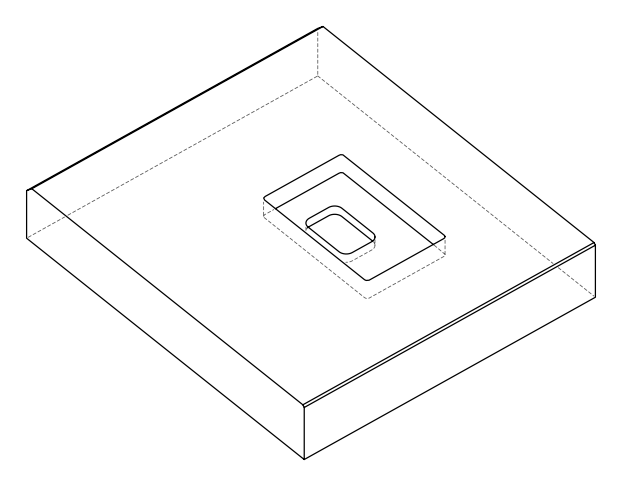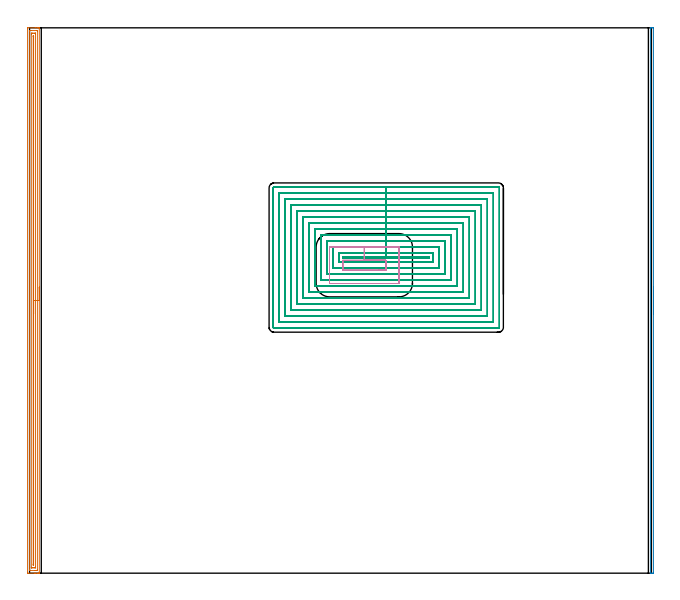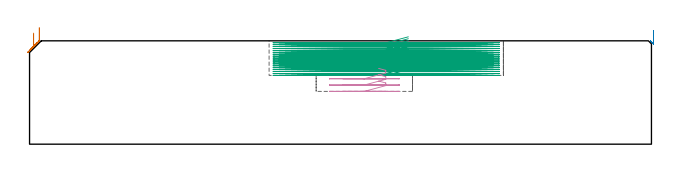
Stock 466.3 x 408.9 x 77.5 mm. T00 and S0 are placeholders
(PLAN: 4 operations, 2 tool changes, 179.1 min)
(1 AREA_MILL | FG_CHAMFER_SURFACE | UGT0205_001 | 13.25 min | 15834 mm3)
(2 AREA_MILL_1 | FG_CHAMFER_SURFACE_1 | UGT0205_001 | 3.42 min | 1081 mm3)
(3 MILL_RECTANGULAR_POCKET | POCKET_RECTANGULAR_STRAIGHT | NXT0201_008 | Follow Part, ap 1.5, ae 75% | 160.52 min | 508918 mm3)
(4 MILL_RECTANGULAR_POCKET_1 | POCKET_RECTANGULAR_STRAIGHT_1 | UGT0201_104 | Follow Part, ap 5, ae 75% | 1.87 min | 40031 mm3)
(TOOL UGT0205_001 | Chamfer Mill 20 x 3 x 45 deg. | D20 FL50 Z2)
(TOOL NXT0201_008 | ENDMILL 6mm [2P460-0600-NA 1630] | D6 FL26 Z6)
(TOOL UGT0201_104 | End Mill 20 mm | D20 FL22 Z2)
(OP 1 AREA_MILL)
G17 G21 G94 G90
T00 M6
G54
G17 G0 G90 X7.3 Y214.45 S1061 M3
G43 Z87.5 H0
G94 G1 Y214.412 Z86.628 F250.
Y214.298 Z85.763
Y214.109 Z84.912
Y213.847 Z84.08
Y213.513 Z83.274
Y213.11 Z82.5
Y212.641 Z81.764
Y212.11 Z81.072
Y211.521 Z80.429
Y210.878 Z79.839
Y210.186 Z79.308
Y209.45 Z78.84
Y208.676 Z78.437
Y207.87 Z78.103
Y207.038 Z77.841
Y206.186 Z77.652
Y205.322 Z77.538
Y204.45 Z77.5
Y0.18
X7.301 Y0.004 Z77.492
Y0.002 Z77.491
X6.948 Y0. Z77.148
X6.689 Z76.889
X5.982 Z76.177
X4.747 Z74.944
X4.221 Z74.415
X3.604 Z73.799
X-1.062 Y0.001 Z69.135
X-1.285 Y0.004 Z68.912
X-1.492 Y0.01 Z68.706
X-1.496 Y0.186 Z68.702
X-1.499 Y0.627 Z68.701
Y408.273
X-1.496 Y408.714 Z68.702
X-1.492 Y408.89 Z68.706
X-1.062 Y408.9 Z69.135
X4.221 Z74.415
X5.628 Z75.824
X5.982 Z76.177
X6.689 Z76.889
X6.948 Z77.148
X7.301 Y408.898 Z77.491
Y408.896 Z77.492
X7.3 Y408.72 Z77.5
Y204.45
X5.886 Z76.086
X5.885 Y2.513 Z76.085
X5.884 Y2.414 Z76.084
X5.879 Y2.026 Z76.079
X5.502 Y2.008 Z75.702
X5.101 Y2.003 Z75.301
X4.629 Y2. Z74.829
X4.221 Z74.421
X0.226 Z70.426
X0.008 Y2.001 Z70.208
X-0.026 Y2.003 Z70.174
X-0.06 Y2.009 Z70.14
X-0.079 Y2.014 Z70.121
X-0.08 Y2.041 Z70.12
X-0.085 Y2.316 Z70.115
Y406.387
X-0.084 Y406.485 Z70.116
X-0.079 Y406.874 Z70.121
X0.298 Y406.892 Z70.498
X0.699 Y406.897 Z70.899
X1.171 Y406.9 Z71.371
X5.792 Y406.899 Z75.992
X5.826 Y406.897 Z76.026
X5.86 Y406.891 Z76.06
X5.879 Y406.886 Z76.079
X5.88 Y406.859 Z76.08
X5.885 Y406.584 Z76.085
X5.886 Y204.45 Z76.086
X4.471 Z74.671
Y4.842
X4.469 Y4.202 Z74.669
X4.467 Y4.076 Z74.667
X4.465 Y4.02 Z74.665
X4.412 Y4.008 Z74.612
X4.221 Y4.005 Z74.421
X3.539 Y4. Z73.739
X3.34 Z73.54
X2.46 Z72.66
X1.778 Y4.001 Z71.978
X1.579 Y4.004 Z71.779
X1.38 Y4.01 Z71.58
X1.335 Y4.014 Z71.535
X1.333 Y4.05 Z71.533
X1.33 Y4.118 Z71.53
X1.329 Y4.202 Z71.529
X1.328 Y4.457 Z71.528
X1.329 Y404.058 Z71.529
X1.331 Y404.698 Z71.531
X1.333 Y404.824 Z71.533
X1.335 Y404.88 Z71.535
X1.388 Y404.892 Z71.588
X1.579 Y404.895 Z71.779
X2.261 Y404.9 Z72.461
X2.46 Z72.66
X3.34 Z73.54
X4.022 Y404.899 Z74.222
X4.221 Y404.896 Z74.421
X4.42 Y404.89 Z74.62
X4.465 Y404.886 Z74.665
X4.467 Y404.85 Z74.667
X4.47 Y404.782 Z74.67
X4.471 Y404.698 Z74.671
Y404.443
Y204.45
X3.057 Z73.257
Y6.565
X3.056 Y6.279 Z73.256
X3.053 Y6.118 Z73.253
X3.05 Y6.02 Z73.25
X3.007 Y6.01 Z73.207
X2.9 Y6.008 Z73.1
X2.793 Y6.01 Z72.993
X2.749 Y6.02 Z72.949
X2.747 Y6.118 Z72.947
X2.744 Y6.278 Z72.944
X2.743 Y6.597 Z72.943
Y6.884
Y402.303
X2.744 Y402.621 Z72.944
X2.747 Y402.782 Z72.947
X2.749 Y402.88 Z72.949
X2.793 Y402.89 Z72.993
X2.9 Y402.892 Z73.1
X3.007 Y402.89 Z73.207
X3.05 Y402.88 Z73.25
X3.053 Y402.782 Z73.253
X3.056 Y402.622 Z73.256
X3.057 Y402.303 Z73.257
Y402.016
Y204.45
Y203.578 Z73.295
Y202.713 Z73.409
Y201.862 Z73.598
Y201.03 Z73.86
Y200.224 Z74.194
Y199.45 Z74.597
Y198.714 Z75.066
Y198.022 Z75.597
Y197.379 Z76.186
Y196.79 Z76.829
Y196.258 Z77.522
Y195.79 Z78.257
Y195.387 Z79.031
Y195.053 Z79.837
Y194.791 Z80.669
Y194.602 Z81.521
Y194.488 Z82.386
Y194.45 Z83.257
G0 Z87.5
M5
M2
(OP 2 AREA_MILL_1)
G17 G21 G94 G90
T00 M6
G54
G17 G0 G90 X467.8 Y214.45 S1061 M3
G43 Z87.5 H0
Z85.2
G94 G1 Y214.412 Z84.328 F250.
Y214.298 Z83.464
Y214.109 Z82.612
Y213.847 Z81.78
Y213.513 Z80.974
Y213.11 Z80.2
Y212.642 Z79.464
Y212.11 Z78.772
Y211.521 Z78.129
Y210.878 Z77.54
Y210.186 Z77.008
Y209.45 Z76.54
Y208.676 Z76.137
Y207.87 Z75.803
Y207.038 Z75.541
Y206.186 Z75.352
Y205.322 Z75.238
Y204.45 Z75.2
Y0.627
X467.799 Y0.323 Z75.201
X467.794 Y0.038 Z75.203
X467.791 Y0.005 Z75.205
X467.519 Y0. Z75.477
X466.999 Z75.997
X466.65 Z76.345
X465.951 Z77.048
X465.726 Z77.274
X465.613 Z77.379
X465.591 Y0.001 Z77.4
X465.503 Y0.01 Z77.488
X465.5 Y0.18 Z77.5
Y408.72
X465.503 Y408.89 Z77.488
X465.611 Y408.897 Z77.381
X465.726 Y408.9 Z77.274
X465.951 Z77.048
X466.65 Z76.345
X466.999 Z75.997
X467.519 Y408.898 Z75.477
X467.791 Y408.895 Z75.205
X467.794 Y408.862 Z75.203
X467.8 Y408.576 Z75.2
Y204.45
Y203.578 Z75.238
Y202.713 Z75.352
Y201.862 Z75.541
Y201.03 Z75.803
Y200.224 Z76.137
Y199.45 Z76.54
Y198.714 Z77.008
Y198.022 Z77.54
Y197.379 Z78.129
Y196.79 Z78.772
Y196.258 Z79.464
Y195.79 Z80.2
Y195.387 Z80.974
Y195.053 Z81.78
Y194.791 Z82.612
Y194.602 Z83.464
Y194.488 Z84.328
Y194.45 Z85.2
G0 Z87.5
M5
M2
(OP 3 MILL_RECTANGULAR_POCKET)
G17 G21 G94 G90
T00 M6
G54
G17 G0 G90 X284.016 Y237.1 S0 M3
G43 Z87.5 H1
Z80.5
G94 G1 X267.45 Z76.061 F250.
X235.1 F500.
Y236.2
X299.8
Y237.1
X267.45
Y240.1
X232.1
Y233.2
X302.8
Y240.1
X267.45
Y244.6
X227.6
Y228.7
X307.3
Y244.6
X267.45
Y249.1
X223.1
Y224.2
X311.8
Y249.1
X267.45
Y253.6
X218.6
Y219.7
X316.3
Y253.6
X267.45
Y258.1
X214.1
Y215.2
X320.8
Y258.1
X267.45
Y262.6
X209.6
Y210.7
X325.3
Y262.6
X267.45
Y267.1
X205.1
Y206.2
X329.8
Y267.1
X267.45
Y271.6
X200.6
Y201.7
X334.3
Y271.6
X267.45
Y276.1
X196.1
Y197.2
X338.8
Y276.1
X267.45
Y280.6
X191.6
Y192.7
X343.3
Y280.6
X267.45
Y285.1
X187.1
Y188.2
X347.8
Y285.1
X267.45
Y289.6
X183.3
G3 X182.6 Y288.9 R0.7
G1 Y184.4
G3 X183.3 Y183.7 R0.7
G1 X351.6
G3 X352.3 Y184.4 R0.7
G1 Y288.9
G3 X351.6 Y289.6 R0.7
G1 X267.45
X266.45
G0 X284.016 Y237.1 Z79.061
G1 X267.45 Z74.622 F250.
X235.1 F500.
Y236.2
X299.8
Y237.1
X267.45
Y240.1
X232.1
Y233.2
X302.8
Y240.1
X267.45
Y244.6
X227.6
Y228.7
X307.3
Y244.6
X267.45
Y249.1
X223.1
Y224.2
X311.8
Y249.1
X267.45
Y253.6
X218.6
Y219.7
X316.3
Y253.6
X267.45
Y258.1
X214.1
Y215.2
X320.8
Y258.1
X267.45
Y262.6
X209.6
Y210.7
X325.3
Y262.6
X267.45
Y267.1
X205.1
Y206.2
X329.8
Y267.1
X267.45
Y271.6
X200.6
Y201.7
X334.3
Y271.6
X267.45
Y276.1
X196.1
Y197.2
X338.8
Y276.1
X267.45
Y280.6
X191.6
Y192.7
X343.3
Y280.6
X267.45
Y285.1
X187.1
Y188.2
X347.8
Y285.1
X267.45
Y289.6
X183.3
G3 X182.6 Y288.9 R0.7
G1 Y184.4
G3 X183.3 Y183.7 R0.7
G1 X351.6
G3 X352.3 Y184.4 R0.7
G1 Y288.9
G3 X351.6 Y289.6 R0.7
G1 X267.45
X266.45
G0 X284.016 Y237.1 Z77.622
G1 X267.45 Z73.183 F250.
X235.1 F500.
Y236.2
X299.8
Y237.1
X267.45
Y240.1
X232.1
Y233.2
X302.8
Y240.1
X267.45
Y244.6
X227.6
Y228.7
X307.3
Y244.6
X267.45
Y249.1
X223.1
Y224.2
X311.8
Y249.1
X267.45
Y253.6
X218.6
Y219.7
X316.3
Y253.6
X267.45
Y258.1
X214.1
Y215.2
X320.8
Y258.1
X267.45
Y262.6
X209.6
Y210.7
X325.3
Y262.6
X267.45
Y267.1
X205.1
Y206.2
X329.8
Y267.1
X267.45
Y271.6
X200.6
Y201.7
X334.3
Y271.6
X267.45
Y276.1
X196.1
Y197.2
X338.8
Y276.1
X267.45
Y280.6
X191.6
Y192.7
X343.3
Y280.6
X267.45
Y285.1
X187.1
Y188.2
X347.8
Y285.1
X267.45
Y289.6
X183.3
G3 X182.6 Y288.9 R0.7
G1 Y184.4
G3 X183.3 Y183.7 R0.7
G1 X351.6
G3 X352.3 Y184.4 R0.7
G1 Y288.9
G3 X351.6 Y289.6 R0.7
G1 X267.45
X266.45
G0 X284.016 Y237.1 Z76.183
G1 X267.45 Z71.744 F250.
X235.1 F500.
Y236.2
X299.8
Y237.1
X267.45
Y240.1
X232.1
Y233.2
X302.8
Y240.1
X267.45
Y244.6
X227.6
Y228.7
X307.3
Y244.6
X267.45
Y249.1
X223.1
Y224.2
X311.8
Y249.1
X267.45
Y253.6
X218.6
Y219.7
X316.3
Y253.6
X267.45
Y258.1
X214.1
Y215.2
X320.8
Y258.1
X267.45
Y262.6
X209.6
Y210.7
X325.3
Y262.6
X267.45
Y267.1
X205.1
Y206.2
X329.8
Y267.1
X267.45
Y271.6
X200.6
Y201.7
X334.3
Y271.6
X267.45
Y276.1
X196.1
Y197.2
X338.8
Y276.1
X267.45
Y280.6
X191.6
Y192.7
X343.3
Y280.6
X267.45
Y285.1
X187.1
Y188.2
X347.8
Y285.1
X267.45
Y289.6
X183.3
G3 X182.6 Y288.9 R0.7
G1 Y184.4
G3 X183.3 Y183.7 R0.7
G1 X351.6
G3 X352.3 Y184.4 R0.7
G1 Y288.9
G3 X351.6 Y289.6 R0.7
G1 X267.45
X266.45
G0 X284.016 Y237.1 Z74.744
G1 X267.45 Z70.305 F250.
X235.1 F500.
Y236.2
X299.8
Y237.1
X267.45
Y240.1
X232.1
Y233.2
X302.8
Y240.1
X267.45
Y244.6
X227.6
Y228.7
X307.3
Y244.6
X267.45
Y249.1
X223.1
Y224.2
X311.8
Y249.1
X267.45
Y253.6
X218.6
Y219.7
X316.3
Y253.6
X267.45
Y258.1
X214.1
Y215.2
X320.8
Y258.1
X267.45
Y262.6
X209.6
Y210.7
X325.3
Y262.6
X267.45
Y267.1
X205.1
Y206.2
X329.8
Y267.1
X267.45
Y271.6
X200.6
Y201.7
X334.3
Y271.6
X267.45
Y276.1
X196.1
Y197.2
X338.8
Y276.1
X267.45
Y280.6
X191.6
Y192.7
X343.3
Y280.6
X267.45
Y285.1
X187.1
Y188.2
X347.8
Y285.1
X267.45
Y289.6
X183.3
G3 X182.6 Y288.9 R0.7
G1 Y184.4
G3 X183.3 Y183.7 R0.7
G1 X351.6
G3 X352.3 Y184.4 R0.7
G1 Y288.9
G3 X351.6 Y289.6 R0.7
G1 X267.45
X266.45
G0 X284.016 Y237.1 Z73.305
G1 X267.45 Z68.867 F250.
X235.1 F500.
Y236.2
X299.8
Y237.1
X267.45
Y240.1
X232.1
Y233.2
X302.8
Y240.1
X267.45
Y244.6
X227.6
Y228.7
X307.3
Y244.6
X267.45
Y249.1
X223.1
Y224.2
X311.8
Y249.1
X267.45
Y253.6
X218.6
Y219.7
X316.3
Y253.6
X267.45
Y258.1
X214.1
Y215.2
X320.8
Y258.1
X267.45
Y262.6
X209.6
Y210.7
X325.3
Y262.6
X267.45
Y267.1
X205.1
Y206.2
X329.8
Y267.1
X267.45
Y271.6
X200.6
Y201.7
X334.3
Y271.6
X267.45
Y276.1
X196.1
Y197.2
X338.8
Y276.1
X267.45
Y280.6
X191.6
Y192.7
X343.3
Y280.6
X267.45
Y285.1
X187.1
Y188.2
X347.8
Y285.1
X267.45
Y289.6
X183.3
G3 X182.6 Y288.9 R0.7
G1 Y184.4
G3 X183.3 Y183.7 R0.7
G1 X351.6
G3 X352.3 Y184.4 R0.7
G1 Y288.9
G3 X351.6 Y289.6 R0.7
G1 X267.45
X266.45
G0 X284.016 Y237.1 Z71.867
G1 X267.45 Z67.428 F250.
X235.1 F500.
Y236.2
X299.8
Y237.1
X267.45
Y240.1
X232.1
Y233.2
X302.8
Y240.1
X267.45
Y244.6
X227.6
Y228.7
X307.3
Y244.6
X267.45
Y249.1
X223.1
Y224.2
X311.8
Y249.1
X267.45
Y253.6
X218.6
Y219.7
X316.3
Y253.6
X267.45
Y258.1
X214.1
Y215.2
X320.8
Y258.1
X267.45
Y262.6
X209.6
Y210.7
X325.3
Y262.6
X267.45
Y267.1
X205.1
Y206.2
X329.8
Y267.1
X267.45
Y271.6
X200.6
Y201.7
X334.3
Y271.6
X267.45
Y276.1
X196.1
Y197.2
X338.8
Y276.1
X267.45
Y280.6
X191.6
Y192.7
X343.3
Y280.6
X267.45
Y285.1
X187.1
Y188.2
X347.8
Y285.1
X267.45
Y289.6
X183.3
G3 X182.6 Y288.9 R0.7
G1 Y184.4
G3 X183.3 Y183.7 R0.7
G1 X351.6
G3 X352.3 Y184.4 R0.7
G1 Y288.9
G3 X351.6 Y289.6 R0.7
G1 X267.45
X266.45
G0 X284.016 Y237.1 Z70.428
G1 X267.45 Z65.989 F250.
X235.1 F500.
Y236.2
X299.8
Y237.1
X267.45
Y240.1
X232.1
Y233.2
X302.8
Y240.1
X267.45
Y244.6
X227.6
Y228.7
X307.3
Y244.6
X267.45
Y249.1
X223.1
Y224.2
X311.8
Y249.1
X267.45
Y253.6
X218.6
Y219.7
X316.3
Y253.6
X267.45
Y258.1
X214.1
Y215.2
X320.8
Y258.1
X267.45
Y262.6
X209.6
Y210.7
X325.3
Y262.6
X267.45
Y267.1
X205.1
Y206.2
X329.8
Y267.1
X267.45
Y271.6
X200.6
Y201.7
X334.3
Y271.6
X267.45
Y276.1
X196.1
Y197.2
X338.8
Y276.1
X267.45
Y280.6
X191.6
Y192.7
X343.3
Y280.6
X267.45
Y285.1
X187.1
Y188.2
X347.8
Y285.1
X267.45
Y289.6
X183.3
G3 X182.6 Y288.9 R0.7
G1 Y184.4
G3 X183.3 Y183.7 R0.7
G1 X351.6
G3 X352.3 Y184.4 R0.7
G1 Y288.9
G3 X351.6 Y289.6 R0.7
G1 X267.45
X266.45
G0 X284.016 Y237.1 Z68.989
G1 X267.45 Z64.55 F250.
X235.1 F500.
Y236.2
X299.8
Y237.1
X267.45
Y240.1
X232.1
Y233.2
X302.8
Y240.1
X267.45
Y244.6
X227.6
Y228.7
X307.3
Y244.6
X267.45
Y249.1
X223.1
Y224.2
X311.8
Y249.1
X267.45
Y253.6
X218.6
Y219.7
X316.3
Y253.6
X267.45
Y258.1
X214.1
Y215.2
X320.8
Y258.1
X267.45
Y262.6
X209.6
Y210.7
X325.3
Y262.6
X267.45
Y267.1
X205.1
Y206.2
X329.8
Y267.1
X267.45
Y271.6
X200.6
Y201.7
X334.3
Y271.6
X267.45
Y276.1
X196.1
Y197.2
X338.8
Y276.1
X267.45
Y280.6
X191.6
Y192.7
X343.3
Y280.6
X267.45
Y285.1
X187.1
Y188.2
X347.8
Y285.1
X267.45
Y289.6
X183.3
G3 X182.6 Y288.9 R0.7
G1 Y184.4
G3 X183.3 Y183.7 R0.7
G1 X351.6
G3 X352.3 Y184.4 R0.7
G1 Y288.9
G3 X351.6 Y289.6 R0.7
G1 X267.45
X266.45
G0 X284.016 Y237.1 Z67.55
G1 X267.45 Z63.111 F250.
X235.1 F500.
Y236.2
X299.8
Y237.1
X267.45
Y240.1
X232.1
Y233.2
X302.8
Y240.1
X267.45
Y244.6
X227.6
Y228.7
X307.3
Y244.6
X267.45
Y249.1
X223.1
Y224.2
X311.8
Y249.1
X267.45
Y253.6
X218.6
Y219.7
X316.3
Y253.6
X267.45
Y258.1
X214.1
Y215.2
X320.8
Y258.1
X267.45
Y262.6
X209.6
Y210.7
X325.3
Y262.6
X267.45
Y267.1
X205.1
Y206.2
X329.8
Y267.1
X267.45
Y271.6
X200.6
Y201.7
X334.3
Y271.6
X267.45
Y276.1
X196.1
Y197.2
X338.8
Y276.1
X267.45
Y280.6
X191.6
Y192.7
X343.3
Y280.6
X267.45
Y285.1
X187.1
Y188.2
X347.8
Y285.1
X267.45
Y289.6
X183.3
G3 X182.6 Y288.9 R0.7
G1 Y184.4
G3 X183.3 Y183.7 R0.7
G1 X351.6
G3 X352.3 Y184.4 R0.7
G1 Y288.9
G3 X351.6 Y289.6 R0.7
G1 X267.45
X266.45
G0 X284.016 Y237.1 Z66.111
G1 X267.45 Z61.672 F250.
X235.1 F500.
Y236.2
X299.8
Y237.1
X267.45
Y240.1
X232.1
Y233.2
X302.8
Y240.1
X267.45
Y244.6
X227.6
Y228.7
X307.3
Y244.6
X267.45
Y249.1
X223.1
Y224.2
X311.8
Y249.1
X267.45
Y253.6
X218.6
Y219.7
X316.3
Y253.6
X267.45
Y258.1
X214.1
Y215.2
X320.8
Y258.1
X267.45
Y262.6
X209.6
Y210.7
X325.3
Y262.6
X267.45
Y267.1
X205.1
Y206.2
X329.8
Y267.1
X267.45
Y271.6
X200.6
Y201.7
X334.3
Y271.6
X267.45
Y276.1
X196.1
Y197.2
X338.8
Y276.1
X267.45
Y280.6
X191.6
Y192.7
X343.3
Y280.6
X267.45
Y285.1
X187.1
Y188.2
X347.8
Y285.1
X267.45
Y289.6
X183.3
G3 X182.6 Y288.9 R0.7
G1 Y184.4
G3 X183.3 Y183.7 R0.7
G1 X351.6
G3 X352.3 Y184.4 R0.7
G1 Y288.9
G3 X351.6 Y289.6 R0.7
G1 X267.45
X266.45
G0 X284.016 Y237.1 Z64.672
G1 X267.45 Z60.233 F250.
X235.1 F500.
Y236.2
X299.8
Y237.1
X267.45
Y240.1
X232.1
Y233.2
X302.8
Y240.1
X267.45
Y244.6
X227.6
Y228.7
X307.3
Y244.6
X267.45
Y249.1
X223.1
Y224.2
X311.8
Y249.1
X267.45
Y253.6
X218.6
Y219.7
X316.3
Y253.6
X267.45
Y258.1
X214.1
Y215.2
X320.8
Y258.1
X267.45
Y262.6
X209.6
Y210.7
X325.3
Y262.6
X267.45
Y267.1
X205.1
Y206.2
X329.8
Y267.1
X267.45
Y271.6
X200.6
Y201.7
X334.3
Y271.6
X267.45
Y276.1
X196.1
Y197.2
X338.8
Y276.1
X267.45
Y280.6
X191.6
Y192.7
X343.3
Y280.6
X267.45
Y285.1
X187.1
Y188.2
X347.8
Y285.1
X267.45
Y289.6
X183.3
G3 X182.6 Y288.9 R0.7
G1 Y184.4
G3 X183.3 Y183.7 R0.7
G1 X351.6
G3 X352.3 Y184.4 R0.7
G1 Y288.9
G3 X351.6 Y289.6 R0.7
G1 X267.45
X266.45
G0 X284.016 Y237.1 Z63.233
G1 X267.45 Z58.794 F250.
X235.1 F500.
Y236.2
X299.8
Y237.1
X267.45
Y240.1
X232.1
Y233.2
X302.8
Y240.1
X267.45
Y244.6
X227.6
Y228.7
X307.3
Y244.6
X267.45
Y249.1
X223.1
Y224.2
X311.8
Y249.1
X267.45
Y253.6
X218.6
Y219.7
X316.3
Y253.6
X267.45
Y258.1
X214.1
Y215.2
X320.8
Y258.1
X267.45
Y262.6
X209.6
Y210.7
X325.3
Y262.6
X267.45
Y267.1
X205.1
Y206.2
X329.8
Y267.1
X267.45
Y271.6
X200.6
Y201.7
X334.3
Y271.6
X267.45
Y276.1
X196.1
Y197.2
X338.8
Y276.1
X267.45
Y280.6
X191.6
Y192.7
X343.3
Y280.6
X267.45
Y285.1
X187.1
Y188.2
X347.8
Y285.1
X267.45
Y289.6
X183.3
G3 X182.6 Y288.9 R0.7
G1 Y184.4
G3 X183.3 Y183.7 R0.7
G1 X351.6
G3 X352.3 Y184.4 R0.7
G1 Y288.9
G3 X351.6 Y289.6 R0.7
G1 X267.45
X266.45
G0 X284.016 Y237.1 Z61.794
G1 X267.45 Z57.356 F250.
X235.1 F500.
Y236.2
X299.8
Y237.1
X267.45
Y240.1
X232.1
Y233.2
X302.8
Y240.1
X267.45
Y244.6
X227.6
Y228.7
X307.3
Y244.6
X267.45
Y249.1
X223.1
Y224.2
X311.8
Y249.1
X267.45
Y253.6
X218.6
Y219.7
X316.3
Y253.6
X267.45
Y258.1
X214.1
Y215.2
X320.8
Y258.1
X267.45
Y262.6
X209.6
Y210.7
X325.3
Y262.6
X267.45
Y267.1
X205.1
Y206.2
X329.8
Y267.1
X267.45
Y271.6
X200.6
Y201.7
X334.3
Y271.6
X267.45
Y276.1
X196.1
Y197.2
X338.8
Y276.1
X267.45
Y280.6
X191.6
Y192.7
X343.3
Y280.6
X267.45
Y285.1
X187.1
Y188.2
X347.8
Y285.1
X267.45
Y289.6
X183.3
G3 X182.6 Y288.9 R0.7
G1 Y184.4
G3 X183.3 Y183.7 R0.7
G1 X351.6
G3 X352.3 Y184.4 R0.7
G1 Y288.9
G3 X351.6 Y289.6 R0.7
G1 X267.45
X266.45
G0 X284.016 Y237.1 Z60.356
G1 X267.45 Z55.917 F250.
X235.1 F500.
Y236.2
X299.8
Y237.1
X267.45
Y240.1
X232.1
Y233.2
X302.8
Y240.1
X267.45
Y244.6
X227.6
Y228.7
X307.3
Y244.6
X267.45
Y249.1
X223.1
Y224.2
X311.8
Y249.1
X267.45
Y253.6
X218.6
Y219.7
X316.3
Y253.6
X267.45
Y258.1
X214.1
Y215.2
X320.8
Y258.1
X267.45
Y262.6
X209.6
Y210.7
X325.3
Y262.6
X267.45
Y267.1
X205.1
Y206.2
X329.8
Y267.1
X267.45
Y271.6
X200.6
Y201.7
X334.3
Y271.6
X267.45
Y276.1
X196.1
Y197.2
X338.8
Y276.1
X267.45
Y280.6
X191.6
Y192.7
X343.3
Y280.6
X267.45
Y285.1
X187.1
Y188.2
X347.8
Y285.1
X267.45
Y289.6
X183.3
G3 X182.6 Y288.9 R0.7
G1 Y184.4
G3 X183.3 Y183.7 R0.7
G1 X351.6
G3 X352.3 Y184.4 R0.7
G1 Y288.9
G3 X351.6 Y289.6 R0.7
G1 X267.45
X266.45
G0 X284.016 Y237.1 Z58.917
G1 X267.45 Z54.478 F250.
X235.1 F500.
Y236.2
X299.8
Y237.1
X267.45
Y240.1
X232.1
Y233.2
X302.8
Y240.1
X267.45
Y244.6
X227.6
Y228.7
X307.3
Y244.6
X267.45
Y249.1
X223.1
Y224.2
X311.8
Y249.1
X267.45
Y253.6
X218.6
Y219.7
X316.3
Y253.6
X267.45
Y258.1
X214.1
Y215.2
X320.8
Y258.1
X267.45
Y262.6
X209.6
Y210.7
X325.3
Y262.6
X267.45
Y267.1
X205.1
Y206.2
X329.8
Y267.1
X267.45
Y271.6
X200.6
Y201.7
X334.3
Y271.6
X267.45
Y276.1
X196.1
Y197.2
X338.8
Y276.1
X267.45
Y280.6
X191.6
Y192.7
X343.3
Y280.6
X267.45
Y285.1
X187.1
Y188.2
X347.8
Y285.1
X267.45
Y289.6
X183.3
G3 X182.6 Y288.9 R0.7
G1 Y184.4
G3 X183.3 Y183.7 R0.7
G1 X351.6
G3 X352.3 Y184.4 R0.7
G1 Y288.9
G3 X351.6 Y289.6 R0.7
G1 X267.45
X266.45
G0 X284.016 Y237.1 Z57.478
G1 X267.45 Z53.039 F250.
X235.1 F500.
Y236.2
X299.8
Y237.1
X267.45
Y240.1
X232.1
Y233.2
X302.8
Y240.1
X267.45
Y244.6
X227.6
Y228.7
X307.3
Y244.6
X267.45
Y249.1
X223.1
Y224.2
X311.8
Y249.1
X267.45
Y253.6
X218.6
Y219.7
X316.3
Y253.6
X267.45
Y258.1
X214.1
Y215.2
X320.8
Y258.1
X267.45
Y262.6
X209.6
Y210.7
X325.3
Y262.6
X267.45
Y267.1
X205.1
Y206.2
X329.8
Y267.1
X267.45
Y271.6
X200.6
Y201.7
X334.3
Y271.6
X267.45
Y276.1
X196.1
Y197.2
X338.8
Y276.1
X267.45
Y280.6
X191.6
Y192.7
X343.3
Y280.6
X267.45
Y285.1
X187.1
Y188.2
X347.8
Y285.1
X267.45
Y289.6
X183.3
G3 X182.6 Y288.9 R0.7
G1 Y184.4
G3 X183.3 Y183.7 R0.7
G1 X351.6
G3 X352.3 Y184.4 R0.7
G1 Y288.9
G3 X351.6 Y289.6 R0.7
G1 X267.45
X266.45
G0 X284.016 Y237.1 Z56.039
G1 X267.45 Z51.6 F250.
X235.1 F500.
Y236.2
X299.8
Y237.1
X267.45
Y240.1
X232.1
Y233.2
X302.8
Y240.1
X267.45
Y244.6
X227.6
Y228.7
X307.3
Y244.6
X267.45
Y249.1
X223.1
Y224.2
X311.8
Y249.1
X267.45
Y253.6
X218.6
Y219.7
X316.3
Y253.6
X267.45
Y258.1
X214.1
Y215.2
X320.8
Y258.1
X267.45
Y262.6
X209.6
Y210.7
X325.3
Y262.6
X267.45
Y267.1
X205.1
Y206.2
X329.8
Y267.1
X267.45
Y271.6
X200.6
Y201.7
X334.3
Y271.6
X267.45
Y276.1
X196.1
Y197.2
X338.8
Y276.1
X267.45
Y280.6
X191.6
Y192.7
X343.3
Y280.6
X267.45
Y285.1
X187.1
Y188.2
X347.8
Y285.1
X267.45
Y289.6
X183.3
G3 X182.6 Y288.9 R0.7
G1 Y184.4
G3 X183.3 Y183.7 R0.7
G1 X351.6
G3 X352.3 Y184.4 R0.7
G1 Y288.9
G3 X351.6 Y289.6 R0.7
G1 X267.45
X266.45
G0 Z87.5
M5
M2
(OP 4 MILL_RECTANGULAR_POCKET_1)
G17 G21 G94 G90
T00 M6
G54
G17 G0 G90 X261.723 Y227.2 S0 M3
G43 Z87.5 H0
Z56.812
G94 G1 X267.1 Z55.372 F250.
Y234.6 Z53.389
X251. Z49.075
X234.9 F500.
Y227.2
X267.1
Y234.6
X251.
Y244.6
X225.
X224.945 Y244.595
X224.905 Y244.555
X224.9 Y244.5
Y217.3
X224.905 Y217.245
X224.945 Y217.205
X225. Y217.2
X277.
X277.055 Y217.205
X277.095 Y217.245
X277.1 Y217.3
Y244.5
X277.095 Y244.555
X277.055 Y244.595
X277. Y244.6
X251.
X250.
G0 X261.723 Y227.2 Z52.075
G1 X267.1 Z50.634 F250.
Y234.6 Z48.651
X251. Z44.337
X234.9 F500.
Y227.2
X267.1
Y234.6
X251.
Y244.6
X225.
X224.945 Y244.595
X224.905 Y244.555
X224.9 Y244.5
Y217.3
X224.905 Y217.245
X224.945 Y217.205
X225. Y217.2
X277.
X277.055 Y217.205
X277.095 Y217.245
X277.1 Y217.3
Y244.5
X277.095 Y244.555
X277.055 Y244.595
X277. Y244.6
X251.
X250.
G0 X261.723 Y227.2 Z47.337
G1 X267.1 Z45.897 F250.
Y234.6 Z43.914
X251. Z39.6
X234.9 F500.
Y227.2
X267.1
Y234.6
X251.
Y244.6
X225.
X224.945 Y244.595
X224.905 Y244.555
X224.9 Y244.5
Y217.3
X224.905 Y217.245
X224.945 Y217.205
X225. Y217.2
X277.
X277.055 Y217.205
X277.095 Y217.245
X277.1 Y217.3
Y244.5
X277.095 Y244.555
X277.055 Y244.595
X277. Y244.6
X251.
X250.
G0 Z87.5
M5
M2
